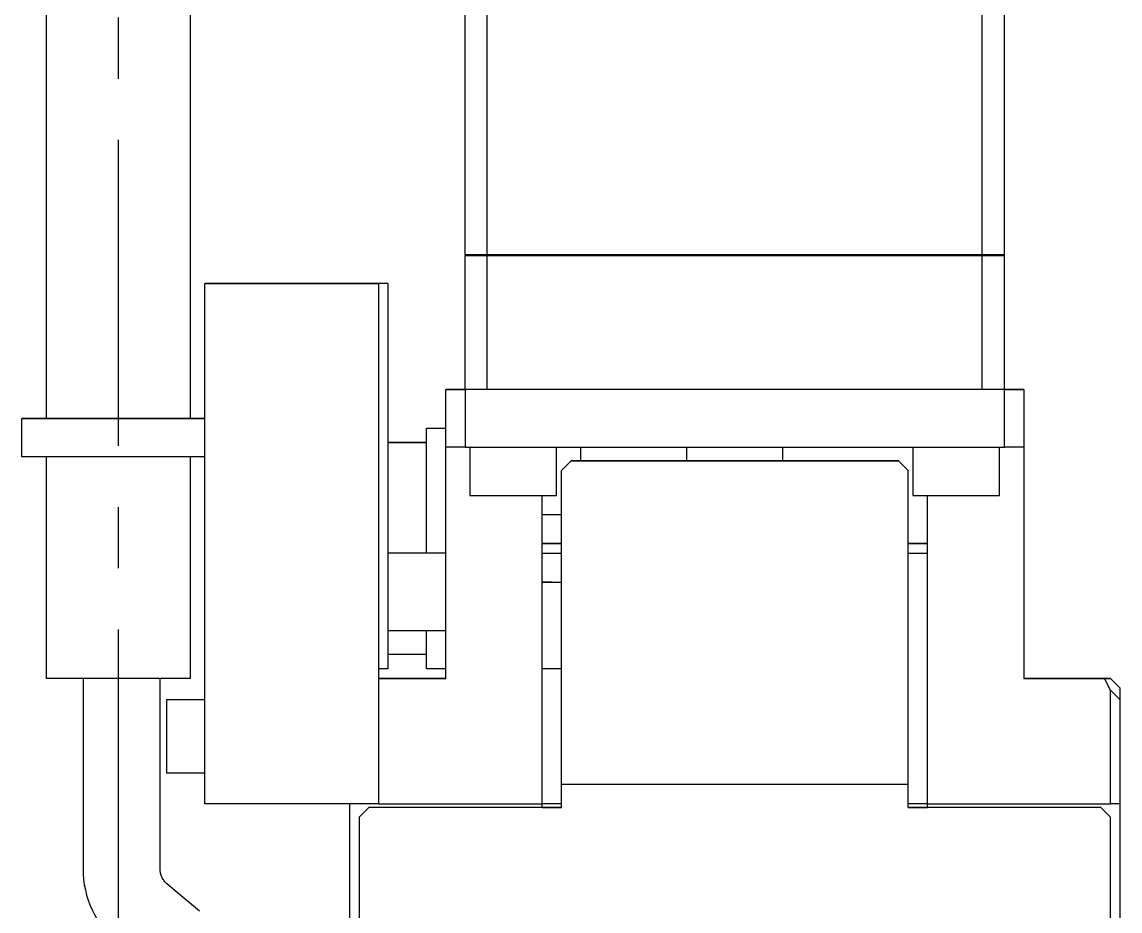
# Model space of a CAD drawing. Extents: x 0 to 701, y -8 to 617.
# Drawn here: x 276.9 to 333.9, y 116.9 to 163.1 of the extents above; entities that cross this region are included whole.
import ezdxf

# ---------------------------------------------------------------- set-up
doc = ezdxf.new("R2010")
doc.units = 0
doc.header["$LTSCALE"] = 0.5
doc.linetypes.add('CENTER', pattern=[50.8, 31.75, -6.35, 6.35, -6.35])
doc.layers.add('MSM_CENTER', color=1, linetype='CENTER')
doc.layers.add('MSM_CONTINUOUS', color=7, linetype='CONTINUOUS')

msp = doc.modelspace()

# ---------------------------------------------------------------- linework, layer by layer
at = {"layer": 'MSM_CENTER'}
msp.add_line((281.893841, 258.548904), (281.893841, 112.448904), dxfattribs=at)
at = {"layer": 'MSM_CONTINUOUS'}
for p, q in [((299.893841, 150.997148), (299.893841, 187.948063)), ((301.048608, 150.99699), (301.048608, 187.946989)), ((326.739074, 150.99699), (326.739074, 187.946989)), ((327.893841, 150.997148), (327.893841, 187.950661)), ((278.143841, 163.998905), (278.143841, 142.498289)), ((285.643841, 142.498289), (285.643841, 163.998905)), ((299.893841, 150.997148), (301.048608, 150.99699)), ((299.893841, 150.950662), (301.048609, 150.95082)), ((299.893841, 143.997148), (299.893841, 150.950662)), ((301.048608, 150.94699), (299.893841, 150.947148)), ((299.903841, 150.997148), (299.903841, 150.947148)), ((301.052502, 150.946991), (299.903841, 150.947148)), ((301.048608, 150.99699), (326.739074, 150.99699)), ((326.739074, 150.94699), (301.048608, 150.94699)), ((301.048608, 143.99699), (301.048608, 150.94699)), ((301.048609, 150.95082), (326.739074, 150.95082)), ((301.052502, 150.996991), (301.052502, 150.946991)), ((326.735181, 150.946991), (301.052502, 150.946991)), ((326.735181, 150.996991), (326.735181, 150.946991)), ((327.883841, 150.947148), (326.735181, 150.946991)), ((326.739074, 150.99699), (327.893841, 150.997148)), ((326.739074, 150.95082), (327.893841, 150.950662)), ((327.893841, 150.947148), (326.739074, 150.94699)), ((326.739074, 143.99699), (326.739074, 150.94699)), ((327.883841, 150.997148), (327.883841, 150.947148)), ((327.893841, 143.997148), (327.893841, 150.950662)), ((286.396924, 149.500215), (286.393841, 149.500204)), ((286.393841, 122.497606), (286.393841, 149.500204)), ((286.393841, 149.497605), (286.396924, 149.497595)), ((286.406153, 149.500226), (286.396924, 149.500215)), ((286.396924, 149.497595), (286.406153, 149.497584)), ((286.421471, 149.500236), (286.406153, 149.500226)), ((286.406153, 149.497584), (286.421471, 149.497573)), ((286.442785, 149.500246), (286.421471, 149.500236)), ((286.421471, 149.497573), (286.442785, 149.497563)), ((286.469962, 149.500256), (286.442785, 149.500246)), ((286.442785, 149.497563), (286.469962, 149.497553)), ((286.502835, 149.500266), (286.469962, 149.500256)), ((286.469962, 149.497553), (286.502835, 149.497543)), ((286.541201, 149.500276), (286.502835, 149.500266)), ((286.502835, 149.497543), (286.541201, 149.497534)), ((286.584824, 149.500285), (286.541201, 149.500276)), ((286.541201, 149.497534), (286.584824, 149.497525)), ((286.633435, 149.500293), (286.584824, 149.500285)), ((286.584824, 149.497525), (286.633435, 149.497517)), ((286.686734, 149.500301), (286.633435, 149.500293)), ((286.633435, 149.497517), (286.686734, 149.497509)), ((286.744393, 149.500308), (286.686734, 149.500301)), ((286.686734, 149.497509), (286.744393, 149.497501)), ((286.806056, 149.500315), (286.744393, 149.500308)), ((286.744393, 149.497501), (286.806056, 149.497495)), ((286.871343, 149.500321), (286.806056, 149.500315)), ((286.806056, 149.497495), (286.871343, 149.497489)), ((286.939851, 149.500326), (286.871343, 149.500321)), ((286.871343, 149.497489), (286.939851, 149.497483)), ((286.893841, 149.500245), (287.093841, 149.500273)), ((286.893841, 149.497564), (286.893841, 149.500245)), ((287.093841, 149.497537), (286.893841, 149.497564)), ((287.011158, 149.500331), (286.939851, 149.500326)), ((286.939851, 149.497483), (287.011158, 149.497479)), ((287.084824, 149.500334), (287.011158, 149.500331)), ((287.011158, 149.497479), (287.084824, 149.497475)), ((287.160396, 149.500337), (287.084824, 149.500334)), ((287.084824, 149.497475), (287.160396, 149.497472)), ((287.093841, 149.500273), (295.393841, 149.500273)), ((287.093841, 149.497537), (295.393841, 149.497537)), ((287.237407, 149.500339), (287.160396, 149.500337)), ((287.160396, 149.497472), (287.237407, 149.49747)), ((287.315382, 149.500341), (287.237407, 149.500339)), ((287.237407, 149.49747), (287.315382, 149.497469)), ((295.393841, 149.500341), (287.315382, 149.500341)), ((287.315382, 149.497469), (295.393841, 149.497469)), ((290.993841, 149.497537), (290.993841, 149.500126)), ((290.993841, 149.500126), (294.693841, 149.500126)), ((290.993841, 149.4991), (294.693841, 149.4991)), ((291.493841, 149.499989), (292.043841, 149.499989)), ((291.493841, 149.499236), (291.493841, 149.499989)), ((292.043841, 149.499236), (291.493841, 149.499236)), ((292.043841, 149.500057), (292.543841, 149.500057)), ((292.043841, 149.500057), (292.043841, 149.499236)), ((292.543841, 149.499168), (292.043841, 149.499168)), ((292.543841, 149.499989), (294.193841, 149.499989)), ((292.543841, 149.499989), (292.543841, 149.499236)), ((294.193841, 149.499236), (292.543841, 149.499236)), ((294.193841, 149.499989), (294.193841, 149.499236)), ((295.893841, 149.500136), (294.693841, 149.500136)), ((294.693841, 149.500126), (294.693841, 149.497537)), ((295.893841, 149.497674), (294.693841, 149.497674)), ((295.393841, 149.500136), (295.393841, 149.500341)), ((295.393841, 149.497537), (295.393841, 122.497469)), ((295.893841, 149.500136), (295.893841, 129.497674)), ((299.893841, 144.00082), (298.893841, 144.000683)), ((298.893841, 128.99769), (298.893841, 144.000683)), ((298.893841, 143.99926), (299.893841, 143.99926)), ((299.893841, 143.998549), (298.893841, 143.998549)), ((298.893841, 143.997127), (299.893841, 143.99699)), ((327.893841, 143.99699), (299.893841, 143.99699)), ((299.893841, 143.99699), (299.893841, 140.99699)), ((328.893841, 144.000683), (327.893841, 144.00082)), ((327.893841, 143.99926), (328.893841, 143.99926)), ((328.893841, 143.998549), (327.893841, 143.998549)), ((327.893841, 143.99699), (328.893841, 143.997127)), ((327.893841, 140.99699), (327.893841, 143.99699)), ((328.893841, 144.000683), (328.893841, 128.997688)), ((276.896924, 142.499531), (276.893841, 142.49952)), ((276.893841, 140.498289), (276.893841, 142.49952)), ((276.893841, 142.498289), (276.896924, 142.498279)), ((276.906153, 142.499542), (276.896924, 142.499531)), ((276.896924, 142.498279), (276.906153, 142.498268)), ((276.921471, 142.499552), (276.906153, 142.499542)), ((276.906153, 142.498268), (276.921471, 142.498257)), ((276.942785, 142.499563), (276.921471, 142.499552)), ((276.921471, 142.498257), (276.942785, 142.498247)), ((276.969962, 142.499573), (276.942785, 142.499563)), ((276.942785, 142.498247), (276.969962, 142.498237)), ((277.002835, 142.499582), (276.969962, 142.499573)), ((276.969962, 142.498237), (277.002835, 142.498227)), ((277.041201, 142.499592), (277.002835, 142.499582)), ((277.002835, 142.498227), (277.041201, 142.498218)), ((277.084824, 142.499601), (277.041201, 142.499592)), ((277.041201, 142.498218), (277.084824, 142.498209)), ((277.133435, 142.499609), (277.084824, 142.499601)), ((277.084824, 142.498209), (277.133435, 142.4982)), ((277.186734, 142.499617), (277.133435, 142.499609)), ((277.133435, 142.4982), (277.186734, 142.498193)), ((277.244393, 142.499624), (277.186734, 142.499617)), ((277.186734, 142.498193), (277.244393, 142.498185)), ((277.306056, 142.499631), (277.244393, 142.499624)), ((277.244393, 142.498185), (277.306056, 142.498179)), ((277.371343, 142.499637), (277.306056, 142.499631)), ((277.306056, 142.498179), (277.371343, 142.498173)), ((277.439851, 142.499642), (277.371343, 142.499637)), ((277.371343, 142.498173), (277.439851, 142.498167)), ((277.511158, 142.499647), (277.439851, 142.499642)), ((277.439851, 142.498167), (277.511158, 142.498163)), ((277.584824, 142.49965), (277.511158, 142.499647)), ((277.511158, 142.498163), (277.584824, 142.498159)), ((277.660396, 142.499653), (277.584824, 142.49965)), ((277.584824, 142.498159), (277.660396, 142.498156)), ((277.737407, 142.499655), (277.660396, 142.499653)), ((277.660396, 142.498156), (277.737407, 142.498154)), ((277.815382, 142.499657), (277.737407, 142.499655)), ((277.737407, 142.498154), (277.815382, 142.498153)), ((278.143841, 142.499657), (277.815382, 142.499657)), ((277.815382, 142.498153), (286.393841, 142.498153)), ((277.893841, 142.49952), (278.143841, 142.49952)), ((277.893841, 142.49952), (277.893841, 142.498289)), ((286.393841, 142.498289), (277.893841, 142.498289)), ((286.393841, 142.499657), (285.643841, 142.499657)), ((285.643841, 142.49952), (286.393841, 142.49952)), ((297.893841, 135.498084), (297.893841, 141.999247)), ((297.893841, 141.999247), (298.893841, 141.999247)), ((297.893841, 141.998563), (298.893841, 141.998563)), ((297.893841, 141.249247), (295.893841, 141.249247)), ((295.893841, 141.249178), (297.893841, 141.249178)), ((297.893841, 141.248631), (295.893841, 141.248631)), ((297.893841, 141.248563), (295.893841, 141.248563)), ((299.893841, 140.99699), (298.893841, 140.997127)), ((299.893841, 140.99699), (327.893841, 140.99699)), ((300.143841, 140.99699), (300.143841, 138.497332)), ((304.643841, 138.497332), (304.643841, 140.99699)), ((305.893841, 140.99699), (305.893841, 140.297099)), ((311.393841, 140.99699), (311.393841, 140.297099)), ((316.393841, 140.297099), (316.393841, 140.99699)), ((323.143841, 140.99699), (323.143841, 138.497332)), ((327.643841, 138.497332), (327.643841, 140.99699)), ((328.893841, 140.997127), (327.893841, 140.99699)), ((276.896924, 140.498279), (276.893841, 140.498289)), ((276.906153, 140.498268), (276.896924, 140.498279)), ((276.921471, 140.498257), (276.906153, 140.498268)), ((276.942785, 140.498247), (276.921471, 140.498257)), ((276.969962, 140.498237), (276.942785, 140.498247)), ((277.002835, 140.498227), (276.969962, 140.498237)), ((277.041201, 140.498218), (277.002835, 140.498227)), ((277.084824, 140.498209), (277.041201, 140.498218)), ((277.133435, 140.498201), (277.084824, 140.498209)), ((277.186734, 140.498193), (277.133435, 140.498201)), ((277.244393, 140.498185), (277.186734, 140.498193)), ((277.306056, 140.498179), (277.244393, 140.498185)), ((277.371343, 140.498173), (277.306056, 140.498179)), ((277.439851, 140.498167), (277.371343, 140.498173)), ((277.511158, 140.498163), (277.439851, 140.498167)), ((277.584824, 140.498159), (277.511158, 140.498163)), ((277.660396, 140.498156), (277.584824, 140.498159)), ((277.737407, 140.498154), (277.660396, 140.498156)), ((277.815382, 140.498153), (277.737407, 140.498154)), ((286.393841, 140.498153), (277.815382, 140.498153)), ((278.143841, 140.498153), (278.143841, 128.998905)), ((285.643841, 128.998905), (285.643841, 140.498153)), ((304.893841, 139.797099), (305.393841, 140.297099)), ((305.393841, 140.29699), (304.893841, 139.79699)), ((305.393841, 140.297099), (305.393841, 140.29699)), ((322.393841, 140.297099), (305.393841, 140.297099)), ((305.393841, 140.29699), (322.393841, 140.29699)), ((322.393841, 140.29699), (322.393841, 140.297099)), ((322.393841, 140.297099), (322.893841, 139.797099)), ((322.893841, 139.79699), (322.393841, 140.29699)), ((304.893841, 122.297633), (304.893841, 139.797099)), ((322.893841, 122.297633), (322.893841, 139.797099)), ((300.143841, 138.497332), (300.152403, 138.497305)), ((300.152403, 138.497305), (300.178024, 138.497278)), ((300.178024, 138.497278), (300.220508, 138.497252)), ((300.220508, 138.497252), (300.279533, 138.497227)), ((300.279533, 138.497227), (300.354649, 138.497202)), ((300.354649, 138.497202), (300.445284, 138.497178)), ((300.445284, 138.497178), (300.550749, 138.497155)), ((300.550749, 138.497155), (300.670241, 138.497134)), ((300.670241, 138.497134), (300.802851, 138.497114)), ((300.802851, 138.497114), (300.947569, 138.497096)), ((300.947569, 138.497096), (301.103294, 138.49708)), ((301.103294, 138.49708), (301.268841, 138.497065)), ((301.268841, 138.497065), (301.44295, 138.497053)), ((301.44295, 138.497053), (301.624296, 138.497043)), ((301.624296, 138.497043), (301.811498, 138.497035)), ((301.811498, 138.497035), (302.003133, 138.497029)), ((302.003133, 138.497029), (302.197741, 138.497025)), ((302.197741, 138.497025), (302.393841, 138.497024)), ((302.393841, 138.497024), (302.589941, 138.497025)), ((302.589941, 138.497025), (302.784549, 138.497029)), ((302.784549, 138.497029), (302.976184, 138.497035)), ((302.976184, 138.497035), (303.163386, 138.497043)), ((303.163386, 138.497043), (303.344732, 138.497053)), ((303.344732, 138.497053), (303.518841, 138.497065)), ((303.518841, 138.497065), (303.684388, 138.49708)), ((303.684388, 138.49708), (303.840113, 138.497096)), ((303.840113, 138.497096), (303.984831, 138.497114)), ((303.893841, 122.297742), (303.893841, 138.497103)), ((303.984831, 138.497114), (304.117441, 138.497134)), ((304.117441, 138.497134), (304.236933, 138.497155)), ((304.236933, 138.497155), (304.342398, 138.497178)), ((304.342398, 138.497178), (304.433034, 138.497202)), ((304.433034, 138.497202), (304.508149, 138.497227)), ((304.508149, 138.497227), (304.567174, 138.497252)), ((304.567174, 138.497252), (304.609659, 138.497278)), ((304.609659, 138.497278), (304.635279, 138.497305)), ((304.635279, 138.497305), (304.643841, 138.497332)), ((323.143841, 138.497332), (323.152403, 138.497305)), ((323.152403, 138.497305), (323.178024, 138.497278)), ((323.178024, 138.497278), (323.220508, 138.497252)), ((323.220508, 138.497252), (323.279533, 138.497227)), ((323.279533, 138.497227), (323.354649, 138.497202)), ((323.354649, 138.497202), (323.445284, 138.497178)), ((323.445284, 138.497178), (323.550749, 138.497155)), ((323.550749, 138.497155), (323.670241, 138.497134)), ((323.670241, 138.497134), (323.802851, 138.497114)), ((323.802851, 138.497114), (323.947569, 138.497096)), ((323.893841, 122.297742), (323.893841, 138.497103)), ((323.947569, 138.497096), (324.103294, 138.49708)), ((324.103294, 138.49708), (324.268841, 138.497065)), ((324.268841, 138.497065), (324.44295, 138.497053)), ((324.44295, 138.497053), (324.624296, 138.497043)), ((324.624296, 138.497043), (324.811498, 138.497035)), ((324.811498, 138.497035), (325.003133, 138.497029)), ((325.003133, 138.497029), (325.197741, 138.497025)), ((325.197741, 138.497025), (325.393841, 138.497024)), ((325.393841, 138.497024), (325.589941, 138.497025)), ((325.589941, 138.497025), (325.784549, 138.497029)), ((325.784549, 138.497029), (325.976184, 138.497035)), ((325.976184, 138.497035), (326.163386, 138.497043)), ((326.163386, 138.497043), (326.344732, 138.497053)), ((326.344732, 138.497053), (326.518841, 138.497065)), ((326.518841, 138.497065), (326.684388, 138.49708)), ((326.684388, 138.49708), (326.840113, 138.497096)), ((326.840113, 138.497096), (326.984831, 138.497114)), ((326.984831, 138.497114), (327.117441, 138.497134)), ((327.117441, 138.497134), (327.236933, 138.497155)), ((327.236933, 138.497155), (327.342398, 138.497178)), ((327.342398, 138.497178), (327.433034, 138.497202)), ((327.433034, 138.497202), (327.508149, 138.497227)), ((327.508149, 138.497227), (327.567174, 138.497252)), ((327.567174, 138.497252), (327.609659, 138.497278)), ((327.609659, 138.497278), (327.635279, 138.497305)), ((327.635279, 138.497305), (327.643841, 138.497332)), ((304.893841, 137.498563), (303.893841, 137.498563)), ((304.893841, 135.999991), (303.893841, 135.999812)), ((303.893841, 135.998975), (304.893841, 135.998975)), ((304.893841, 135.998838), (303.893841, 135.998838)), ((303.893841, 135.997998), (304.893841, 135.997819)), ((323.893841, 135.999812), (322.893841, 135.999991)), ((322.893841, 135.997819), (323.893841, 135.997998)), ((298.893841, 135.498084), (295.893841, 135.498084)), ((303.893841, 135.497998), (304.893841, 135.497819)), ((322.893841, 135.497819), (323.893841, 135.497998)), ((303.893841, 133.999247), (304.893841, 133.999247)), ((303.893841, 133.998939), (304.393841, 133.998939)), ((304.393841, 133.998871), (303.893841, 133.998871)), ((303.893841, 133.998563), (304.893841, 133.998563)), ((295.893841, 131.498084), (298.893841, 131.498084)), ((297.893841, 129.498563), (297.893841, 131.498084)), ((297.893841, 130.248563), (295.893841, 130.248563)), ((295.893841, 129.497674), (295.393841, 129.497674)), ((298.893841, 129.498563), (297.893841, 129.498563)), ((304.893841, 129.498563), (303.893841, 129.498563)), ((278.155401, 128.998865), (278.143841, 128.998905)), ((278.19001, 128.998825), (278.155401, 128.998865)), ((278.247454, 128.998785), (278.19001, 128.998825)), ((278.327379, 128.998746), (278.247454, 128.998785)), ((278.429293, 128.998709), (278.327379, 128.998746)), ((278.552567, 128.998672), (278.429293, 128.998709)), ((278.696441, 128.998637), (278.552567, 128.998672)), ((278.860027, 128.998603), (278.696441, 128.998637)), ((279.042319, 128.998572), (278.860027, 128.998603)), ((279.242191, 128.998542), (279.042319, 128.998572)), ((279.458411, 128.998515), (279.242191, 128.998542)), ((279.689646, 128.99849), (279.458411, 128.998515)), ((279.934472, 128.998468), (279.689646, 128.99849)), ((280.191377, 128.998448), (279.934472, 128.998468)), ((280.063619, 128.998457), (280.063619, 119.112265)), ((280.458778, 128.998431), (280.191377, 128.998448)), ((280.735027, 128.998417), (280.458778, 128.998431)), ((281.018421, 128.998406), (280.735027, 128.998417)), ((281.307212, 128.998398), (281.018421, 128.998406)), ((281.59962, 128.998394), (281.307212, 128.998398)), ((281.893841, 128.998392), (281.59962, 128.998394)), ((282.188063, 128.998394), (281.893841, 128.998392)), ((282.48047, 128.998398), (282.188063, 128.998394)), ((282.769261, 128.998406), (282.48047, 128.998398)), ((283.052655, 128.998417), (282.769261, 128.998406)), ((283.328904, 128.998431), (283.052655, 128.998417)), ((283.596306, 128.998448), (283.328904, 128.998431)), ((283.853211, 128.998468), (283.596306, 128.998448)), ((284.098036, 128.99849), (283.853211, 128.998468)), ((284.063619, 119.112265), (284.063619, 128.998487)), ((284.329271, 128.998515), (284.098036, 128.99849)), ((284.545492, 128.998542), (284.329271, 128.998515)), ((284.745364, 128.998572), (284.545492, 128.998542)), ((284.927655, 128.998603), (284.745364, 128.998572)), ((285.091242, 128.998637), (284.927655, 128.998603)), ((285.235116, 128.998672), (285.091242, 128.998637)), ((285.358389, 128.998709), (285.235116, 128.998672)), ((285.460303, 128.998746), (285.358389, 128.998709)), ((285.540228, 128.998785), (285.460303, 128.998746)), ((285.597672, 128.998825), (285.540228, 128.998785)), ((285.632281, 128.998865), (285.597672, 128.998825)), ((285.643841, 128.998905), (285.632281, 128.998865)), ((295.393841, 129.000124), (298.893841, 129.000124)), ((295.393841, 128.999349), (296.893841, 128.999349)), ((296.893841, 128.99846), (295.393841, 128.99846)), ((298.893841, 128.99769), (295.393841, 128.99769)), ((296.893841, 128.999349), (297.162826, 128.999348)), ((297.162826, 128.998462), (296.893841, 128.99846)), ((297.162826, 128.999348), (297.429964, 128.999343)), ((297.429964, 128.998467), (297.162826, 128.998462)), ((297.429964, 128.999343), (297.693424, 128.999336)), ((297.693424, 128.998474), (297.429964, 128.998467)), ((297.693424, 128.999336), (297.951398, 128.999325)), ((297.951398, 128.998485), (297.693424, 128.998474)), ((297.951398, 128.999325), (298.202115, 128.999312)), ((298.202115, 128.998498), (297.951398, 128.998485)), ((298.202115, 128.999312), (298.443855, 128.999296)), ((298.443855, 128.998514), (298.202115, 128.998498)), ((298.443855, 128.999296), (298.674959, 128.999277)), ((298.674959, 128.998533), (298.443855, 128.998514)), ((298.674959, 128.999277), (298.893841, 128.999255)), ((298.893841, 128.998555), (298.674959, 128.998533)), ((328.893841, 129.000124), (333.087654, 129.000124)), ((328.893841, 128.999255), (329.112724, 128.999277)), ((329.112724, 128.998533), (328.893841, 128.998555)), ((333.087655, 128.997689), (328.893841, 128.997688)), ((329.112724, 128.999277), (329.343828, 128.999296)), ((329.343828, 128.998514), (329.112724, 128.998533)), ((329.343828, 128.999296), (329.585568, 128.999312)), ((329.585568, 128.998498), (329.343828, 128.998514)), ((329.585568, 128.999312), (329.836284, 128.999325)), ((329.836284, 128.998485), (329.585568, 128.998498)), ((329.836284, 128.999325), (330.094258, 128.999336)), ((330.094258, 128.998474), (329.836284, 128.998485)), ((330.094258, 128.999336), (330.357718, 128.999343)), ((330.357718, 128.998467), (330.094258, 128.998474)), ((330.357718, 128.999343), (330.624857, 128.999348)), ((330.624857, 128.998462), (330.357718, 128.998467)), ((330.624857, 128.999348), (330.893841, 128.999349)), ((330.893841, 128.99846), (330.624857, 128.998462)), ((330.893841, 128.999349), (333.393841, 128.999349)), ((333.393841, 128.99846), (330.893841, 128.99846)), ((333.393841, 129.000039), (333.087654, 129.000124)), ((333.087655, 128.997689), (333.393841, 128.997771)), ((333.393841, 128.385315), (333.087655, 128.997689)), ((333.393841, 128.999349), (333.393841, 129.000039)), ((333.893841, 128.49997), (333.393841, 129.000039)), ((333.893841, 128.499349), (333.393841, 128.999349)), ((333.393841, 128.997771), (333.393841, 128.99846)), ((333.393841, 128.99846), (333.893841, 128.49846)), ((333.393841, 128.997771), (333.893841, 128.49784)), ((333.393841, 122.497688), (333.393841, 128.385315)), ((333.893841, 127.885384), (333.393841, 128.385315)), ((333.893841, 84.999384), (333.893841, 128.49997)), ((284.393841, 127.899726), (284.393841, 124.098084)), ((286.393841, 127.899726), (284.393841, 127.899726)), ((286.393841, 127.898084), (284.393841, 127.898084)), ((284.393841, 124.098084), (286.393841, 124.098084)), ((322.893841, 123.497209), (304.893841, 123.497209)), ((286.396924, 122.497595), (286.393841, 122.497606)), ((286.406153, 122.497584), (286.396924, 122.497595)), ((286.421471, 122.497574), (286.406153, 122.497584)), ((286.442785, 122.497563), (286.421471, 122.497574)), ((286.469962, 122.497553), (286.442785, 122.497563)), ((286.502835, 122.497544), (286.469962, 122.497553)), ((286.541201, 122.497534), (286.502835, 122.497544)), ((286.584824, 122.497525), (286.541201, 122.497534)), ((286.633435, 122.497517), (286.584824, 122.497525)), ((286.686734, 122.497509), (286.633435, 122.497517)), ((286.744393, 122.497502), (286.686734, 122.497509)), ((286.806056, 122.497495), (286.744393, 122.497502)), ((286.871343, 122.497489), (286.806056, 122.497495)), ((286.939851, 122.497484), (286.871343, 122.497489)), ((287.011158, 122.497479), (286.939851, 122.497484)), ((287.084824, 122.497476), (287.011158, 122.497479)), ((287.160396, 122.497473), (287.084824, 122.497476)), ((287.237407, 122.497471), (287.160396, 122.497473)), ((287.315382, 122.497469), (287.237407, 122.497471)), ((295.393841, 122.497469), (287.315382, 122.497469)), ((293.893841, 122.497469), (293.893841, 106.997743)), ((294.393841, 121.797742), (294.893841, 122.297742)), ((294.893841, 122.297633), (294.393841, 121.797633)), ((294.893841, 122.297742), (294.893841, 122.297633)), ((304.893841, 122.297742), (294.893841, 122.297742)), ((304.893841, 122.297633), (294.893841, 122.297633)), ((295.393841, 122.497688), (303.893841, 122.497688)), ((304.893841, 122.500092), (303.893841, 122.499931)), ((303.893841, 122.300177), (304.893841, 122.300177)), ((303.893841, 122.300068), (304.893841, 122.300068)), ((323.893841, 122.499931), (322.893841, 122.500092)), ((322.893841, 122.300177), (323.893841, 122.300177)), ((322.893841, 122.300068), (323.893841, 122.300068)), ((332.893841, 122.297742), (322.893841, 122.297742)), ((332.893841, 122.297633), (322.893841, 122.297633)), ((323.893841, 122.497688), (333.393841, 122.497688)), ((332.893841, 122.297633), (332.893841, 122.297742)), ((332.893841, 122.297742), (333.393841, 121.797742)), ((333.393841, 121.797633), (332.893841, 122.297633)), ((333.893841, 122.497756), (333.393841, 122.497688)), ((333.893841, 122.497742), (333.793843, 122.497742)), ((294.393841, 121.797742), (294.393841, 107.797633)), ((333.393841, 107.797633), (333.393841, 121.797742)), ((284.063919, 119.087776), (284.063619, 119.112265)), ((284.066373, 119.038102), (284.063919, 119.087776)), ((284.071294, 118.988611), (284.066373, 119.038102)), ((284.078669, 118.939427), (284.071294, 118.988611)), ((284.08848, 118.89067), (284.078669, 118.939427)), ((284.100704, 118.842461), (284.08848, 118.89067)), ((284.115309, 118.794919), (284.100704, 118.842461)), ((284.13226, 118.748162), (284.115309, 118.794919)), ((284.151515, 118.702306), (284.13226, 118.748162)), ((284.173026, 118.657464), (284.151515, 118.702306)), ((284.19674, 118.613747), (284.173026, 118.657464)), ((284.222598, 118.571263), (284.19674, 118.613747)), ((284.250536, 118.530117), (284.222598, 118.571263)), ((284.280486, 118.490412), (284.250536, 118.530117)), ((284.312372, 118.452244), (284.280486, 118.490412)), ((284.346117, 118.415709), (284.312372, 118.452244)), ((284.381638, 118.380895), (284.346117, 118.415709)), ((284.420831, 118.346221), (284.381638, 118.380895)), ((286.107779, 116.930704), (284.420831, 118.346221))]:
    msp.add_line(p, q, dxfattribs=at)
msp.add_arc((285.063619, 119.112265), 5, 180, 230, dxfattribs=at)

doc.saveas('drawing.dxf')
